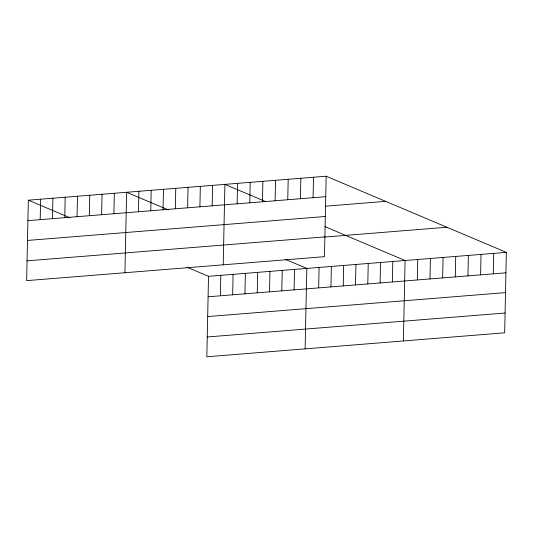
<?xml version="1.0" encoding="UTF-8"?>
<svg xmlns="http://www.w3.org/2000/svg" width="533" height="533" viewBox="0 0 533 533"><rect width="100%" height="100%" fill="white"/><g stroke="black" fill="none" stroke-linecap="round" stroke-linejoin="round"><path stroke-width="0.8" d="M28.336 200.188L26.65 280.638L324.477 256.679L326.163 176.223L28.336 200.188L69.956 217.777M40.195 219.656L40.621 199.202M52.481 218.67L52.907 198.209M64.76 217.677L65.193 197.223M77.045 216.691L77.478 196.231M89.331 215.705L89.764 195.245M101.616 214.712L102.05 194.259M113.902 213.726L114.335 193.266M124.935 272.729L126.621 192.28L168.241 209.869M138.473 211.748L138.906 191.294M150.759 210.762L151.192 190.301M163.045 209.775L163.478 189.315M175.33 208.783L175.757 188.329M187.616 207.797L188.042 187.336M199.902 206.811L200.328 186.35M186.97 267.213L208.523 276.321L206.837 356.777L504.664 332.812L506.35 252.362L326.163 176.223M212.187 205.818L212.614 185.364M220.382 295.795L220.809 275.334M223.214 264.821L224.899 184.371L265.78 201.647M232.668 294.802L233.094 274.348M237.132 203.813L237.558 183.352M244.947 293.816L245.38 273.356M249.79 202.793L250.217 182.339M257.232 292.83L257.666 272.37M262.443 201.774L262.876 181.32M269.518 291.837L269.951 271.384M275.101 200.754L275.534 180.301M281.804 290.851L282.237 270.391M287.76 199.742L288.186 179.281M294.089 289.865L294.522 269.405M300.419 198.722L300.845 178.262M305.123 348.868L306.808 268.419L285.248 259.311M313.078 197.703L313.504 177.242M318.661 287.887L319.094 267.426M330.946 286.894L331.379 266.44M343.232 285.908L343.658 265.454M355.518 284.922L355.944 264.461M367.803 283.929L368.23 263.475M380.089 282.943L380.515 262.483M392.375 281.957L392.801 261.496M403.401 340.96L405.087 260.51L324.95 226.645M417.319 279.945L417.745 259.491M429.978 278.932L430.404 258.472M442.63 277.913L443.063 257.452M455.289 276.894L455.722 256.433M467.947 275.874L468.374 255.42M480.606 274.855L481.033 254.401M493.265 273.835L493.691 253.382M27.909 220.642L325.736 196.684M325.503 206.191L385.625 201.354M27.489 240.443L325.317 216.485M27.063 260.844L324.89 236.879M325.15 237.032L446.887 227.238M208.523 276.321L506.35 252.362M208.097 296.781L505.924 272.823M207.677 316.575L505.504 292.617M207.25 336.976L505.077 313.018"/></g></svg>
